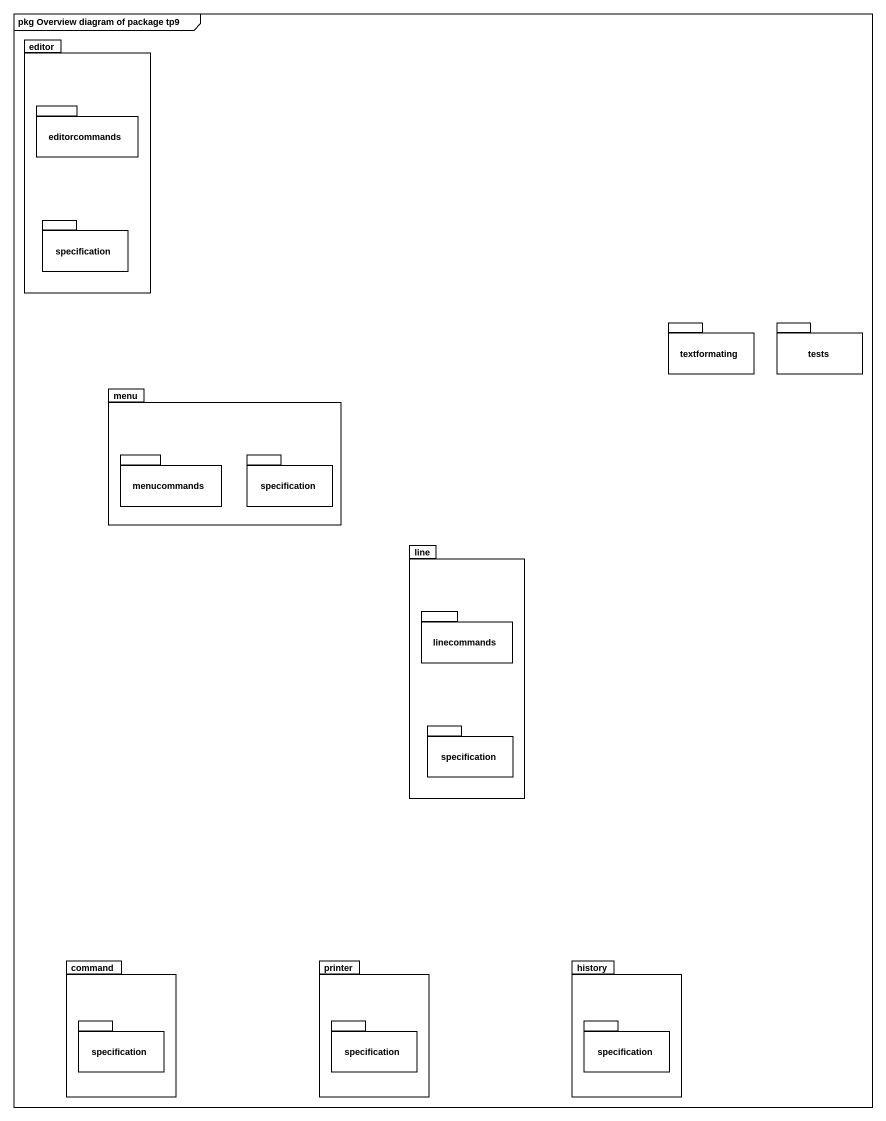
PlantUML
@startuml
mainframe pkg Overview diagram of package tp9
package editor {
  package editorcommands {
  }
  package specification {
  }
}
package textformating {
}
package tests {
}
package menu {
  package menucommands {
  }
  package "specification" as specification_2 {
  }
}
package line {
  package linecommands {
  }
  package "specification" as specification_3 {
  }
}
package command {
  package "specification" as specification_4 {
  }
}
package printer {
  package "specification" as specification_5 {
  }
}
package history {
  package "specification" as specification_6 {
  }
}
@enduml
